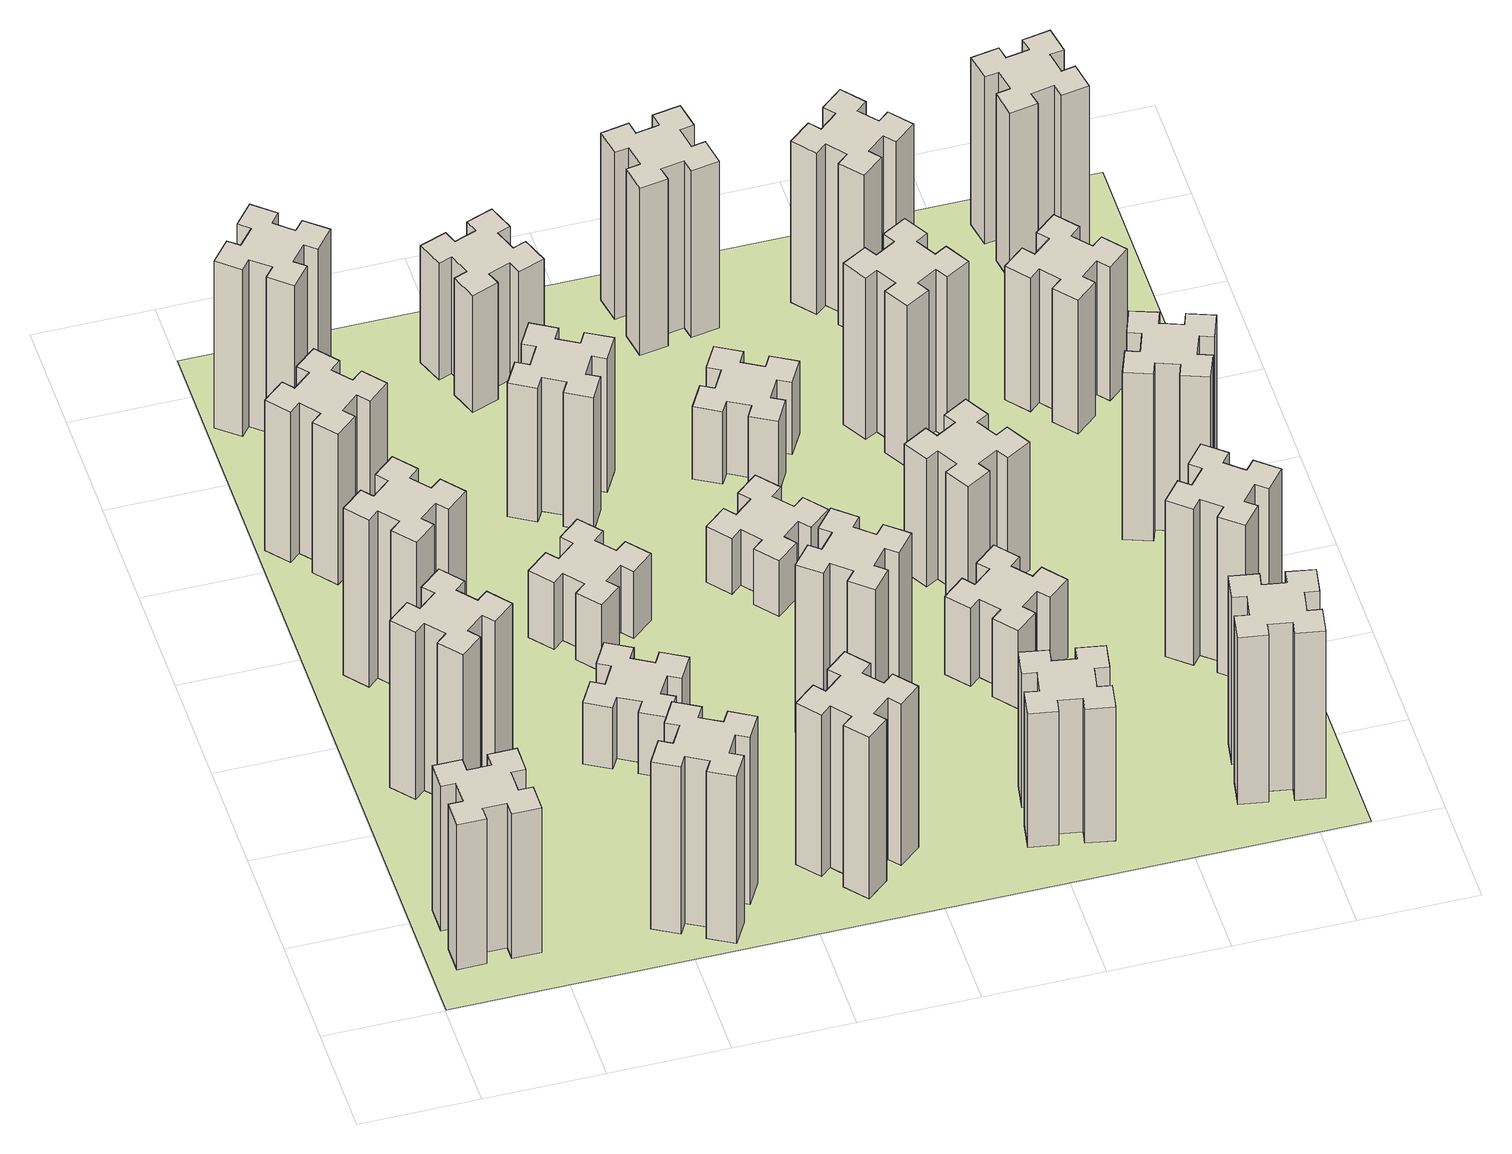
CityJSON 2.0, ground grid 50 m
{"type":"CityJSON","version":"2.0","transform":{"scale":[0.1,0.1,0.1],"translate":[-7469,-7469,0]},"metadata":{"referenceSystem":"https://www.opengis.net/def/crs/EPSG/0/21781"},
"CityObjects":{
"building1":{"type":"Building","attributes":{"class":"1000","function":"1000","usage":"1000","yearOfConstruction":2016,"roofType":"1000","measuredHeight":78,"storeysAboveGround":30,"storeysBelowGround":0},"geometry":[{"type":"Solid","lod":"1","boundaries":[[[[0,1,2,3,4,5,6,7,8,9,10,11,12,13,14,15,16,17,18,19]],[[17,16,20,21]],[[16,15,22,20]],[[15,14,23,22]],[[14,13,24,23]],[[13,12,25,24]],[[12,11,26,25]],[[11,10,27,26]],[[10,9,28,27]],[[9,8,29,28]],[[8,7,30,29]],[[7,6,31,30]],[[6,5,32,31]],[[5,4,33,32]],[[4,3,34,33]],[[3,2,35,34]],[[2,1,36,35]],[[1,0,37,36]],[[0,19,38,37]],[[19,18,39,38]],[[18,17,21,39]],[[24,25,26,27,28,29,30,31,32,33,34,35,36,37,38,39,21,20,22,23]]]]}]},
"building2":{"type":"Building","attributes":{"class":"1000","function":"1000","usage":"1000","yearOfConstruction":2016,"roofType":"1000","measuredHeight":90,"storeysAboveGround":30,"storeysBelowGround":0},"geometry":[{"type":"Solid","lod":"1","boundaries":[[[[40,41,42,43,44,45,46,47,48,49,50,51,52,53,54,55,56,57,58,59]],[[57,56,60,61]],[[56,55,62,60]],[[55,54,63,62]],[[54,53,64,63]],[[53,52,65,64]],[[52,51,66,65]],[[51,50,67,66]],[[50,49,68,67]],[[49,48,69,68]],[[48,47,70,69]],[[47,46,71,70]],[[46,45,72,71]],[[45,44,73,72]],[[44,43,74,73]],[[43,42,75,74]],[[42,41,76,75]],[[41,40,77,76]],[[40,59,78,77]],[[59,58,79,78]],[[58,57,61,79]],[[64,65,66,67,68,69,70,71,72,73,74,75,76,77,78,79,61,60,62,63]]]]}]},
"building3":{"type":"Building","attributes":{"class":"1000","function":"1000","usage":"1000","yearOfConstruction":2016,"roofType":"1000","measuredHeight":90,"storeysAboveGround":30,"storeysBelowGround":0},"geometry":[{"type":"Solid","lod":"1","boundaries":[[[[80,81,82,83,84,85,86,87,88,89,90,91,92,93,94,95,96,97,98,99]],[[97,96,100,101]],[[96,95,102,100]],[[95,94,103,102]],[[94,93,104,103]],[[93,92,105,104]],[[92,91,106,105]],[[91,90,107,106]],[[90,89,108,107]],[[89,88,109,108]],[[88,87,110,109]],[[87,86,111,110]],[[86,85,112,111]],[[85,84,113,112]],[[84,83,114,113]],[[83,82,115,114]],[[82,81,116,115]],[[81,80,117,116]],[[80,99,118,117]],[[99,98,119,118]],[[98,97,101,119]],[[104,105,106,107,108,109,110,111,112,113,114,115,116,117,118,119,101,100,102,103]]]]}]},
"building4":{"type":"Building","attributes":{"class":"1000","function":"1000","usage":"1000","yearOfConstruction":2016,"roofType":"1000","measuredHeight":81,"storeysAboveGround":30,"storeysBelowGround":0},"geometry":[{"type":"Solid","lod":"1","boundaries":[[[[120,121,122,123,124,125,126,127,128,129,130,131,132,133,134,135,136,137,138,139]],[[137,136,140,141]],[[136,135,142,140]],[[135,134,143,142]],[[134,133,144,143]],[[133,132,145,144]],[[132,131,146,145]],[[131,130,147,146]],[[130,129,148,147]],[[129,128,149,148]],[[128,127,150,149]],[[127,126,151,150]],[[126,125,152,151]],[[125,124,153,152]],[[124,123,154,153]],[[123,122,155,154]],[[122,121,156,155]],[[121,120,157,156]],[[120,139,158,157]],[[139,138,159,158]],[[138,137,141,159]],[[144,145,146,147,148,149,150,151,152,153,154,155,156,157,158,159,141,140,142,143]]]]}]},
"building5":{"type":"Building","attributes":{"class":"1000","function":"1000","usage":"1000","yearOfConstruction":2016,"roofType":"1000","measuredHeight":90,"storeysAboveGround":30,"storeysBelowGround":0},"geometry":[{"type":"Solid","lod":"1","boundaries":[[[[160,161,162,163,164,165,166,167,168,169,170,171,172,173,174,175,176,177,178,179]],[[177,176,180,181]],[[176,175,182,180]],[[175,174,183,182]],[[174,173,184,183]],[[173,172,185,184]],[[172,171,186,185]],[[171,170,187,186]],[[170,169,188,187]],[[169,168,189,188]],[[168,167,190,189]],[[167,166,191,190]],[[166,165,192,191]],[[165,164,193,192]],[[164,163,194,193]],[[163,162,195,194]],[[162,161,196,195]],[[161,160,197,196]],[[160,179,198,197]],[[179,178,199,198]],[[178,177,181,199]],[[184,185,186,187,188,189,190,191,192,193,194,195,196,197,198,199,181,180,182,183]]]]}]},
"building6":{"type":"Building","attributes":{"class":"1000","function":"1000","usage":"1000","yearOfConstruction":2016,"roofType":"1000","measuredHeight":90,"storeysAboveGround":30,"storeysBelowGround":0},"geometry":[{"type":"Solid","lod":"1","boundaries":[[[[200,201,202,203,204,205,206,207,208,209,210,211,212,213,214,215,216,217,218,219]],[[217,216,220,221]],[[216,215,222,220]],[[215,214,223,222]],[[214,213,224,223]],[[213,212,225,224]],[[212,211,226,225]],[[211,210,227,226]],[[210,209,228,227]],[[209,208,229,228]],[[208,207,230,229]],[[207,206,231,230]],[[206,205,232,231]],[[205,204,233,232]],[[204,203,234,233]],[[203,202,235,234]],[[202,201,236,235]],[[201,200,237,236]],[[200,219,238,237]],[[219,218,239,238]],[[218,217,221,239]],[[224,225,226,227,228,229,230,231,232,233,234,235,236,237,238,239,221,220,222,223]]]]}]},
"building7":{"type":"Building","attributes":{"class":"1000","function":"1000","usage":"1000","yearOfConstruction":2016,"roofType":"1000","measuredHeight":33,"storeysAboveGround":30,"storeysBelowGround":0},"geometry":[{"type":"Solid","lod":"1","boundaries":[[[[240,241,242,243,244,245,246,247,248,249,250,251,252,253,254,255,256,257,258,259]],[[257,256,260,261]],[[256,255,262,260]],[[255,254,263,262]],[[254,253,264,263]],[[253,252,265,264]],[[252,251,266,265]],[[251,250,267,266]],[[250,249,268,267]],[[249,248,269,268]],[[248,247,270,269]],[[247,246,271,270]],[[246,245,272,271]],[[245,244,273,272]],[[244,243,274,273]],[[243,242,275,274]],[[242,241,276,275]],[[241,240,277,276]],[[240,259,278,277]],[[259,258,279,278]],[[258,257,261,279]],[[264,265,266,267,268,269,270,271,272,273,274,275,276,277,278,279,261,260,262,263]]]]}]},
"building8":{"type":"Building","attributes":{"class":"1000","function":"1000","usage":"1000","yearOfConstruction":2016,"roofType":"1000","measuredHeight":36,"storeysAboveGround":30,"storeysBelowGround":0},"geometry":[{"type":"Solid","lod":"1","boundaries":[[[[280,281,282,283,284,285,286,287,288,289,290,291,292,293,294,295,296,297,298,299]],[[297,296,300,301]],[[296,295,302,300]],[[295,294,303,302]],[[294,293,304,303]],[[293,292,305,304]],[[292,291,306,305]],[[291,290,307,306]],[[290,289,308,307]],[[289,288,309,308]],[[288,287,310,309]],[[287,286,311,310]],[[286,285,312,311]],[[285,284,313,312]],[[284,283,314,313]],[[283,282,315,314]],[[282,281,316,315]],[[281,280,317,316]],[[280,299,318,317]],[[299,298,319,318]],[[298,297,301,319]],[[304,305,306,307,308,309,310,311,312,313,314,315,316,317,318,319,301,300,302,303]]]]}]},
"building9":{"type":"Building","attributes":{"class":"1000","function":"1000","usage":"1000","yearOfConstruction":2016,"roofType":"1000","measuredHeight":87,"storeysAboveGround":30,"storeysBelowGround":0},"geometry":[{"type":"Solid","lod":"1","boundaries":[[[[320,321,322,323,324,325,326,327,328,329,330,331,332,333,334,335,336,337,338,339]],[[337,336,340,341]],[[336,335,342,340]],[[335,334,343,342]],[[334,333,344,343]],[[333,332,345,344]],[[332,331,346,345]],[[331,330,347,346]],[[330,329,348,347]],[[329,328,349,348]],[[328,327,350,349]],[[327,326,351,350]],[[326,325,352,351]],[[325,324,353,352]],[[324,323,354,353]],[[323,322,355,354]],[[322,321,356,355]],[[321,320,357,356]],[[320,339,358,357]],[[339,338,359,358]],[[338,337,341,359]],[[344,345,346,347,348,349,350,351,352,353,354,355,356,357,358,359,341,340,342,343]]]]}]},
"building10":{"type":"Building","attributes":{"class":"1000","function":"1000","usage":"1000","yearOfConstruction":2016,"roofType":"1000","measuredHeight":72,"storeysAboveGround":30,"storeysBelowGround":0},"geometry":[{"type":"Solid","lod":"1","boundaries":[[[[360,361,362,363,364,365,366,367,368,369,370,371,372,373,374,375,376,377,378,379]],[[377,376,380,381]],[[376,375,382,380]],[[375,374,383,382]],[[374,373,384,383]],[[373,372,385,384]],[[372,371,386,385]],[[371,370,387,386]],[[370,369,388,387]],[[369,368,389,388]],[[368,367,390,389]],[[367,366,391,390]],[[366,365,392,391]],[[365,364,393,392]],[[364,363,394,393]],[[363,362,395,394]],[[362,361,396,395]],[[361,360,397,396]],[[360,379,398,397]],[[379,378,399,398]],[[378,377,381,399]],[[384,385,386,387,388,389,390,391,392,393,394,395,396,397,398,399,381,380,382,383]]]]}]},
"building11":{"type":"Building","attributes":{"class":"1000","function":"1000","usage":"1000","yearOfConstruction":2016,"roofType":"1000","measuredHeight":63,"storeysAboveGround":30,"storeysBelowGround":0},"geometry":[{"type":"Solid","lod":"1","boundaries":[[[[400,401,402,403,404,405,406,407,408,409,410,411,412,413,414,415,416,417,418,419]],[[417,416,420,421]],[[416,415,422,420]],[[415,414,423,422]],[[414,413,424,423]],[[413,412,425,424]],[[412,411,426,425]],[[411,410,427,426]],[[410,409,428,427]],[[409,408,429,428]],[[408,407,430,429]],[[407,406,431,430]],[[406,405,432,431]],[[405,404,433,432]],[[404,403,434,433]],[[403,402,435,434]],[[402,401,436,435]],[[401,400,437,436]],[[400,419,438,437]],[[419,418,439,438]],[[418,417,421,439]],[[424,425,426,427,428,429,430,431,432,433,434,435,436,437,438,439,421,420,422,423]]]]}]},
"building12":{"type":"Building","attributes":{"class":"1000","function":"1000","usage":"1000","yearOfConstruction":2016,"roofType":"1000","measuredHeight":90,"storeysAboveGround":30,"storeysBelowGround":0},"geometry":[{"type":"Solid","lod":"1","boundaries":[[[[440,441,442,443,444,445,446,447,448,449,450,451,452,453,454,455,456,457,458,459]],[[457,456,460,461]],[[456,455,462,460]],[[455,454,463,462]],[[454,453,464,463]],[[453,452,465,464]],[[452,451,466,465]],[[451,450,467,466]],[[450,449,468,467]],[[449,448,469,468]],[[448,447,470,469]],[[447,446,471,470]],[[446,445,472,471]],[[445,444,473,472]],[[444,443,474,473]],[[443,442,475,474]],[[442,441,476,475]],[[441,440,477,476]],[[440,459,478,477]],[[459,458,479,478]],[[458,457,461,479]],[[464,465,466,467,468,469,470,471,472,473,474,475,476,477,478,479,461,460,462,463]]]]}]},
"building13":{"type":"Building","attributes":{"class":"1000","function":"1000","usage":"1000","yearOfConstruction":2016,"roofType":"1000","measuredHeight":30,"storeysAboveGround":30,"storeysBelowGround":0},"geometry":[{"type":"Solid","lod":"1","boundaries":[[[[480,481,482,483,484,485,486,487,488,489,490,491,492,493,494,495,496,497,498,499]],[[497,496,500,501]],[[496,495,502,500]],[[495,494,503,502]],[[494,493,504,503]],[[493,492,505,504]],[[492,491,506,505]],[[491,490,507,506]],[[490,489,508,507]],[[489,488,509,508]],[[488,487,510,509]],[[487,486,511,510]],[[486,485,512,511]],[[485,484,513,512]],[[484,483,514,513]],[[483,482,515,514]],[[482,481,516,515]],[[481,480,517,516]],[[480,499,518,517]],[[499,498,519,518]],[[498,497,501,519]],[[504,505,506,507,508,509,510,511,512,513,514,515,516,517,518,519,501,500,502,503]]]]}]},
"building14":{"type":"Building","attributes":{"class":"1000","function":"1000","usage":"1000","yearOfConstruction":2016,"roofType":"1000","measuredHeight":72,"storeysAboveGround":30,"storeysBelowGround":0},"geometry":[{"type":"Solid","lod":"1","boundaries":[[[[520,521,522,523,524,525,526,527,528,529,530,531,532,533,534,535,536,537,538,539]],[[537,536,540,541]],[[536,535,542,540]],[[535,534,543,542]],[[534,533,544,543]],[[533,532,545,544]],[[532,531,546,545]],[[531,530,547,546]],[[530,529,548,547]],[[529,528,549,548]],[[528,527,550,549]],[[527,526,551,550]],[[526,525,552,551]],[[525,524,553,552]],[[524,523,554,553]],[[523,522,555,554]],[[522,521,556,555]],[[521,520,557,556]],[[520,539,558,557]],[[539,538,559,558]],[[538,537,541,559]],[[544,545,546,547,548,549,550,551,552,553,554,555,556,557,558,559,541,540,542,543]]]]}]},
"building15":{"type":"Building","attributes":{"class":"1000","function":"1000","usage":"1000","yearOfConstruction":2016,"roofType":"1000","measuredHeight":39,"storeysAboveGround":30,"storeysBelowGround":0},"geometry":[{"type":"Solid","lod":"1","boundaries":[[[[560,561,562,563,564,565,566,567,568,569,570,571,572,573,574,575,576,577,578,579]],[[577,576,580,581]],[[576,575,582,580]],[[575,574,583,582]],[[574,573,584,583]],[[573,572,585,584]],[[572,571,586,585]],[[571,570,587,586]],[[570,569,588,587]],[[569,568,589,588]],[[568,567,590,589]],[[567,566,591,590]],[[566,565,592,591]],[[565,564,593,592]],[[564,563,594,593]],[[563,562,595,594]],[[562,561,596,595]],[[561,560,597,596]],[[560,579,598,597]],[[579,578,599,598]],[[578,577,581,599]],[[584,585,586,587,588,589,590,591,592,593,594,595,596,597,598,599,581,580,582,583]]]]}]},
"building16":{"type":"Building","attributes":{"class":"1000","function":"1000","usage":"1000","yearOfConstruction":2016,"roofType":"1000","measuredHeight":90,"storeysAboveGround":30,"storeysBelowGround":0},"geometry":[{"type":"Solid","lod":"1","boundaries":[[[[600,601,602,603,604,605,606,607,608,609,610,611,612,613,614,615,616,617,618,619]],[[617,616,620,621]],[[616,615,622,620]],[[615,614,623,622]],[[614,613,624,623]],[[613,612,625,624]],[[612,611,626,625]],[[611,610,627,626]],[[610,609,628,627]],[[609,608,629,628]],[[608,607,630,629]],[[607,606,631,630]],[[606,605,632,631]],[[605,604,633,632]],[[604,603,634,633]],[[603,602,635,634]],[[602,601,636,635]],[[601,600,637,636]],[[600,619,638,637]],[[619,618,639,638]],[[618,617,621,639]],[[624,625,626,627,628,629,630,631,632,633,634,635,636,637,638,639,621,620,622,623]]]]}]},
"building17":{"type":"Building","attributes":{"class":"1000","function":"1000","usage":"1000","yearOfConstruction":2016,"roofType":"1000","measuredHeight":42,"storeysAboveGround":30,"storeysBelowGround":0},"geometry":[{"type":"Solid","lod":"1","boundaries":[[[[640,641,642,643,644,645,646,647,648,649,650,651,652,653,654,655,656,657,658,659]],[[657,656,660,661]],[[656,655,662,660]],[[655,654,663,662]],[[654,653,664,663]],[[653,652,665,664]],[[652,651,666,665]],[[651,650,667,666]],[[650,649,668,667]],[[649,648,669,668]],[[648,647,670,669]],[[647,646,671,670]],[[646,645,672,671]],[[645,644,673,672]],[[644,643,674,673]],[[643,642,675,674]],[[642,641,676,675]],[[641,640,677,676]],[[640,659,678,677]],[[659,658,679,678]],[[658,657,661,679]],[[664,665,666,667,668,669,670,671,672,673,674,675,676,677,678,679,661,660,662,663]]]]}]},
"building18":{"type":"Building","attributes":{"class":"1000","function":"1000","usage":"1000","yearOfConstruction":2016,"roofType":"1000","measuredHeight":69,"storeysAboveGround":30,"storeysBelowGround":0},"geometry":[{"type":"Solid","lod":"1","boundaries":[[[[680,681,682,683,684,685,686,687,688,689,690,691,692,693,694,695,696,697,698,699]],[[697,696,700,701]],[[696,695,702,700]],[[695,694,703,702]],[[694,693,704,703]],[[693,692,705,704]],[[692,691,706,705]],[[691,690,707,706]],[[690,689,708,707]],[[689,688,709,708]],[[688,687,710,709]],[[687,686,711,710]],[[686,685,712,711]],[[685,684,713,712]],[[684,683,714,713]],[[683,682,715,714]],[[682,681,716,715]],[[681,680,717,716]],[[680,699,718,717]],[[699,698,719,718]],[[698,697,701,719]],[[704,705,706,707,708,709,710,711,712,713,714,715,716,717,718,719,701,700,702,703]]]]}]},
"building19":{"type":"Building","attributes":{"class":"1000","function":"1000","usage":"1000","yearOfConstruction":2016,"roofType":"1000","measuredHeight":87,"storeysAboveGround":30,"storeysBelowGround":0},"geometry":[{"type":"Solid","lod":"1","boundaries":[[[[720,721,722,723,724,725,726,727,728,729,730,731,732,733,734,735,736,737,738,739]],[[737,736,740,741]],[[736,735,742,740]],[[735,734,743,742]],[[734,733,744,743]],[[733,732,745,744]],[[732,731,746,745]],[[731,730,747,746]],[[730,729,748,747]],[[729,728,749,748]],[[728,727,750,749]],[[727,726,751,750]],[[726,725,752,751]],[[725,724,753,752]],[[724,723,754,753]],[[723,722,755,754]],[[722,721,756,755]],[[721,720,757,756]],[[720,739,758,757]],[[739,738,759,758]],[[738,737,741,759]],[[744,745,746,747,748,749,750,751,752,753,754,755,756,757,758,759,741,740,742,743]]]]}]},
"building20":{"type":"Building","attributes":{"class":"1000","function":"1000","usage":"1000","yearOfConstruction":2016,"roofType":"1000","measuredHeight":90,"storeysAboveGround":30,"storeysBelowGround":0},"geometry":[{"type":"Solid","lod":"1","boundaries":[[[[760,761,762,763,764,765,766,767,768,769,770,771,772,773,774,775,776,777,778,779]],[[777,776,780,781]],[[776,775,782,780]],[[775,774,783,782]],[[774,773,784,783]],[[773,772,785,784]],[[772,771,786,785]],[[771,770,787,786]],[[770,769,788,787]],[[769,768,789,788]],[[768,767,790,789]],[[767,766,791,790]],[[766,765,792,791]],[[765,764,793,792]],[[764,763,794,793]],[[763,762,795,794]],[[762,761,796,795]],[[761,760,797,796]],[[760,779,798,797]],[[779,778,799,798]],[[778,777,781,799]],[[784,785,786,787,788,789,790,791,792,793,794,795,796,797,798,799,781,780,782,783]]]]}]},
"building21":{"type":"Building","attributes":{"class":"1000","function":"1000","usage":"1000","yearOfConstruction":2016,"roofType":"1000","measuredHeight":87,"storeysAboveGround":30,"storeysBelowGround":0},"geometry":[{"type":"Solid","lod":"1","boundaries":[[[[800,801,802,803,804,805,806,807,808,809,810,811,812,813,814,815,816,817,818,819]],[[817,816,820,821]],[[816,815,822,820]],[[815,814,823,822]],[[814,813,824,823]],[[813,812,825,824]],[[812,811,826,825]],[[811,810,827,826]],[[810,809,828,827]],[[809,808,829,828]],[[808,807,830,829]],[[807,806,831,830]],[[806,805,832,831]],[[805,804,833,832]],[[804,803,834,833]],[[803,802,835,834]],[[802,801,836,835]],[[801,800,837,836]],[[800,819,838,837]],[[819,818,839,838]],[[818,817,821,839]],[[824,825,826,827,828,829,830,831,832,833,834,835,836,837,838,839,821,820,822,823]]]]}]},
"building22":{"type":"Building","attributes":{"class":"1000","function":"1000","usage":"1000","yearOfConstruction":2016,"roofType":"1000","measuredHeight":84,"storeysAboveGround":30,"storeysBelowGround":0},"geometry":[{"type":"Solid","lod":"1","boundaries":[[[[840,841,842,843,844,845,846,847,848,849,850,851,852,853,854,855,856,857,858,859]],[[857,856,860,861]],[[856,855,862,860]],[[855,854,863,862]],[[854,853,864,863]],[[853,852,865,864]],[[852,851,866,865]],[[851,850,867,866]],[[850,849,868,867]],[[849,848,869,868]],[[848,847,870,869]],[[847,846,871,870]],[[846,845,872,871]],[[845,844,873,872]],[[844,843,874,873]],[[843,842,875,874]],[[842,841,876,875]],[[841,840,877,876]],[[840,859,878,877]],[[859,858,879,878]],[[858,857,861,879]],[[864,865,866,867,868,869,870,871,872,873,874,875,876,877,878,879,861,860,862,863]]]]}]},
"building23":{"type":"Building","attributes":{"class":"1000","function":"1000","usage":"1000","yearOfConstruction":2016,"roofType":"1000","measuredHeight":90,"storeysAboveGround":30,"storeysBelowGround":0},"geometry":[{"type":"Solid","lod":"1","boundaries":[[[[880,881,882,883,884,885,886,887,888,889,890,891,892,893,894,895,896,897,898,899]],[[897,896,900,901]],[[896,895,902,900]],[[895,894,903,902]],[[894,893,904,903]],[[893,892,905,904]],[[892,891,906,905]],[[891,890,907,906]],[[890,889,908,907]],[[889,888,909,908]],[[888,887,910,909]],[[887,886,911,910]],[[886,885,912,911]],[[885,884,913,912]],[[884,883,914,913]],[[883,882,915,914]],[[882,881,916,915]],[[881,880,917,916]],[[880,899,918,917]],[[899,898,919,918]],[[898,897,901,919]],[[904,905,906,907,908,909,910,911,912,913,914,915,916,917,918,919,901,900,902,903]]]]}]},
"building24":{"type":"Building","attributes":{"class":"1000","function":"1000","usage":"1000","yearOfConstruction":2016,"roofType":"1000","measuredHeight":72,"storeysAboveGround":30,"storeysBelowGround":0},"geometry":[{"type":"Solid","lod":"1","boundaries":[[[[920,921,922,923,924,925,926,927,928,929,930,931,932,933,934,935,936,937,938,939]],[[937,936,940,941]],[[936,935,942,940]],[[935,934,943,942]],[[934,933,944,943]],[[933,932,945,944]],[[932,931,946,945]],[[931,930,947,946]],[[930,929,948,947]],[[929,928,949,948]],[[928,927,950,949]],[[927,926,951,950]],[[926,925,952,951]],[[925,924,953,952]],[[924,923,954,953]],[[923,922,955,954]],[[922,921,956,955]],[[921,920,957,956]],[[920,939,958,957]],[[939,938,959,958]],[[938,937,941,959]],[[944,945,946,947,948,949,950,951,952,953,954,955,956,957,958,959,941,940,942,943]]]]}]},
"building25":{"type":"Building","attributes":{"class":"1000","function":"1000","usage":"1000","yearOfConstruction":2016,"roofType":"1000","measuredHeight":90,"storeysAboveGround":30,"storeysBelowGround":0},"geometry":[{"type":"Solid","lod":"1","boundaries":[[[[960,961,962,963,964,965,966,967,968,969,970,971,972,973,974,975,976,977,978,979]],[[977,976,980,981]],[[976,975,982,980]],[[975,974,983,982]],[[974,973,984,983]],[[973,972,985,984]],[[972,971,986,985]],[[971,970,987,986]],[[970,969,988,987]],[[969,968,989,988]],[[968,967,990,989]],[[967,966,991,990]],[[966,965,992,991]],[[965,964,993,992]],[[964,963,994,993]],[[963,962,995,994]],[[962,961,996,995]],[[961,960,997,996]],[[960,979,998,997]],[[979,978,999,998]],[[978,977,981,999]],[[984,985,986,987,988,989,990,991,992,993,994,995,996,997,998,999,981,980,982,983]]]]}]},
"landuse1":{"type":"LandUse","attributes":{"name":"plot1","function":"1010"},"geometry":[{"type":"MultiSurface","lod":"1","boundaries":[[[1000,1001,1002,1003]]]}]}
},
"vertices":[
[165,425,0],[165,325,0],[105,325,0],[105,205,0],[225,205,0],[225,265,0],[325,265,0],[325,205,0],[445,205,0],[445,325,0],[385,325,0],[385,425,0],[445,425,0],[445,545,0],[325,545,0],[325,485,0],[225,485,0],[225,545,0],[105,545,0],[105,425,0],[225,485,780],[225,545,780],[325,485,780],[325,545,780],[445,545,780],[445,425,780],[385,425,780],[385,325,780],[445,325,780],[445,205,780],[325,205,780],[325,265,780],[225,265,780],[225,205,780],[105,205,780],[105,325,780],[165,325,780],[165,425,780],[105,425,780],[105,545,780],
[492,1248,0],[427,1324,0],[473,1363,0],[396,1455,0],[304,1378,0],[343,1332,0],[266,1267,0],[228,1313,0],[136,1236,0],[213,1144,0],[259,1183,0],[323,1106,0],[277,1068,0],[354,976,0],[446,1053,0],[408,1099,0],[484,1163,0],[523,1117,0],[615,1194,0],[538,1286,0],[484,1163,900],[523,1117,900],[408,1099,900],[446,1053,900],[354,976,900],[277,1068,900],[323,1106,900],[259,1183,900],[213,1144,900],[136,1236,900],[228,1313,900],[266,1267,900],[343,1332,900],[304,1378,900],[396,1455,900],[473,1363,900],[427,1324,900],[492,1248,900],[538,1286,900],[615,1194,900],
[492,1888,0],[427,1964,0],[473,2003,0],[396,2095,0],[304,2018,0],[343,1972,0],[266,1907,0],[228,1953,0],[136,1876,0],[213,1784,0],[259,1823,0],[323,1746,0],[277,1708,0],[354,1616,0],[446,1693,0],[408,1739,0],[484,1803,0],[523,1757,0],[615,1834,0],[538,1926,0],[484,1803,900],[523,1757,900],[408,1739,900],[446,1693,900],[354,1616,900],[277,1708,900],[323,1746,900],[259,1823,900],[213,1784,900],[136,1876,900],[228,1953,900],[266,1907,900],[343,1972,900],[304,2018,900],[396,2095,900],[473,2003,900],[427,1964,900],[492,1888,900],[538,1926,900],[615,1834,900],
[243,2712,0],[166,2647,0],[128,2693,0],[36,2616,0],[113,2524,0],[159,2563,0],[223,2486,0],[177,2448,0],[254,2356,0],[346,2433,0],[308,2479,0],[384,2543,0],[423,2497,0],[515,2574,0],[438,2666,0],[392,2628,0],[327,2704,0],[373,2743,0],[296,2835,0],[204,2758,0],[327,2704,810],[373,2743,810],[392,2628,810],[438,2666,810],[515,2574,810],[423,2497,810],[384,2543,810],[308,2479,810],[346,2433,810],[254,2356,810],[177,2448,810],[223,2486,810],[159,2563,810],[113,2524,810],[36,2616,810],[128,2693,810],[166,2647,810],[243,2712,810],[204,2758,810],[296,2835,810],
[1214,346,0],[1127,396,0],[1157,448,0],[1053,508,0],[993,404,0],[1045,374,0],[995,287,0],[943,317,0],[883,213,0],[987,153,0],[1017,205,0],[1104,155,0],[1074,103,0],[1178,43,0],[1238,147,0],[1186,177,0],[1236,264,0],[1288,234,0],[1348,338,0],[1244,398,0],[1236,264,900],[1288,234,900],[1186,177,900],[1238,147,900],[1178,43,900],[1074,103,900],[1104,155,900],[1017,205,900],[987,153,900],[883,213,900],[943,317,900],[995,287,900],[1045,374,900],[993,404,900],[1053,508,900],[1157,448,900],[1127,396,900],[1214,346,900],[1244,398,900],[1348,338,900],
[384,3387,0],[308,3452,0],[346,3498,0],[254,3575,0],[177,3483,0],[223,3444,0],[159,3368,0],[113,3406,0],[36,3314,0],[128,3237,0],[166,3283,0],[243,3219,0],[204,3173,0],[296,3096,0],[373,3188,0],[327,3226,0],[392,3303,0],[438,3264,0],[515,3356,0],[423,3433,0],[392,3303,900],[438,3264,900],[327,3226,900],[373,3188,900],[296,3096,900],[204,3173,900],[243,3219,900],[166,3283,900],[128,3237,900],[36,3314,900],[113,3406,900],[159,3368,900],[223,3444,900],[177,3483,900],[254,3575,900],[346,3498,900],[308,3452,900],[384,3387,900],[423,3433,900],[515,3356,900],
[1186,1117,0],[1236,1204,0],[1288,1174,0],[1348,1278,0],[1244,1338,0],[1214,1286,0],[1127,1336,0],[1157,1388,0],[1053,1448,0],[993,1344,0],[1045,1314,0],[995,1227,0],[943,1257,0],[883,1153,0],[987,1093,0],[1017,1145,0],[1104,1095,0],[1074,1043,0],[1178,983,0],[1238,1087,0],[1104,1095,330],[1074,1043,330],[1017,1145,330],[987,1093,330],[883,1153,330],[943,1257,330],[995,1227,330],[1045,1314,330],[993,1344,330],[1053,1448,330],[1157,1388,330],[1127,1336,330],[1214,1286,330],[1244,1338,330],[1348,1278,330],[1288,1174,330],[1236,1204,330],[1186,1117,330],[1238,1087,330],[1178,983,330],
[1083,1972,0],[1006,1907,0],[968,1953,0],[876,1876,0],[953,1784,0],[999,1823,0],[1063,1746,0],[1017,1708,0],[1094,1616,0],[1186,1693,0],[1148,1739,0],[1224,1803,0],[1263,1757,0],[1355,1834,0],[1278,1926,0],[1232,1888,0],[1167,1964,0],[1213,2003,0],[1136,2095,0],[1044,2018,0],[1167,1964,360],[1213,2003,360],[1232,1888,360],[1278,1926,360],[1355,1834,360],[1263,1757,360],[1224,1803,360],[1148,1739,360],[1186,1693,360],[1094,1616,360],[1017,1708,360],[1063,1746,360],[999,1823,360],[953,1784,360],[876,1876,360],[968,1953,360],[1006,1907,360],[1083,1972,360],[1044,2018,360],[1136,2095,360],
[1639,343,0],[1703,266,0],[1657,228,0],[1734,136,0],[1826,213,0],[1788,259,0],[1864,323,0],[1903,277,0],[1995,354,0],[1918,446,0],[1872,408,0],[1807,484,0],[1853,523,0],[1776,615,0],[1684,538,0],[1723,492,0],[1646,427,0],[1608,473,0],[1516,396,0],[1593,304,0],[1646,427,870],[1608,473,870],[1723,492,870],[1684,538,870],[1776,615,870],[1853,523,870],[1807,484,870],[1872,408,870],[1918,446,870],[1995,354,870],[1903,277,870],[1864,323,870],[1788,259,870],[1826,213,870],[1734,136,870],[1657,228,870],[1703,266,870],[1639,343,870],[1593,304,870],[1516,396,870],
[1314,2666,0],[1227,2716,0],[1257,2768,0],[1153,2828,0],[1093,2724,0],[1145,2694,0],[1095,2607,0],[1043,2637,0],[983,2533,0],[1087,2473,0],[1117,2525,0],[1204,2475,0],[1174,2423,0],[1278,2363,0],[1338,2467,0],[1286,2497,0],[1336,2584,0],[1388,2554,0],[1448,2658,0],[1344,2718,0],[1336,2584,720],[1388,2554,720],[1286,2497,720],[1338,2467,720],[1278,2363,720],[1174,2423,720],[1204,2475,720],[1117,2525,720],[1087,2473,720],[983,2533,720],[1043,2637,720],[1095,2607,720],[1145,2694,720],[1093,2724,720],[1153,2828,720],[1257,2768,720],[1227,2716,720],[1314,2666,720],[1344,2718,720],[1448,2658,720],
[1125,3456,0],[1031,3422,0],[1010,3478,0],[897,3437,0],[939,3324,0],[995,3345,0],[1029,3251,0],[973,3230,0],[1014,3117,0],[1127,3159,0],[1106,3215,0],[1200,3249,0],[1220,3193,0],[1333,3234,0],[1292,3347,0],[1236,3326,0],[1202,3420,0],[1258,3440,0],[1217,3553,0],[1104,3512,0],[1202,3420,630],[1258,3440,630],[1236,3326,630],[1292,3347,630],[1333,3234,630],[1220,3193,630],[1200,3249,630],[1106,3215,630],[1127,3159,630],[1014,3117,630],[973,3230,630],[1029,3251,630],[995,3345,630],[939,3324,630],[897,3437,630],[1010,3478,630],[1031,3422,630],[1125,3456,630],[1104,3512,630],[1217,3553,630],
[1846,1063,0],[1923,999,0],[1884,953,0],[1976,876,0],[2053,968,0],[2007,1006,0],[2072,1083,0],[2118,1044,0],[2195,1136,0],[2103,1213,0],[2064,1167,0],[1988,1232,0],[2026,1278,0],[1934,1355,0],[1857,1263,0],[1903,1224,0],[1839,1148,0],[1793,1186,0],[1716,1094,0],[1808,1017,0],[1839,1148,900],[1793,1186,900],[1903,1224,900],[1857,1263,900],[1934,1355,900],[2026,1278,900],[1988,1232,900],[2064,1167,900],[2103,1213,900],[2195,1136,900],[2118,1044,900],[2072,1083,900],[2007,1006,900],[2053,968,900],[1976,876,900],[1884,953,900],[1923,999,900],[1846,1063,900],[1808,1017,900],[1716,1094,900],
[1972,1988,0],[1907,2064,0],[1953,2103,0],[1876,2195,0],[1784,2118,0],[1823,2072,0],[1746,2007,0],[1708,2053,0],[1616,1976,0],[1693,1884,0],[1739,1923,0],[1803,1846,0],[1757,1808,0],[1834,1716,0],[1926,1793,0],[1888,1839,0],[1964,1903,0],[2003,1857,0],[2095,1934,0],[2018,2026,0],[1964,1903,300],[2003,1857,300],[1888,1839,300],[1926,1793,300],[1834,1716,300],[1757,1808,300],[1803,1846,300],[1739,1923,300],[1693,1884,300],[1616,1976,300],[1708,2053,300],[1746,2007,300],[1823,2072,300],[1784,2118,300],[1876,2195,300],[1953,2103,300],[1907,2064,300],[1972,1988,300],[2018,2026,300],[2095,1934,300],
[2496,444,0],[2478,345,0],[2419,356,0],[2398,237,0],[2517,217,0],[2527,276,0],[2625,258,0],[2615,199,0],[2733,178,0],[2754,297,0],[2695,307,0],[2712,405,0],[2771,395,0],[2792,513,0],[2674,534,0],[2664,475,0],[2565,492,0],[2576,551,0],[2457,572,0],[2437,454,0],[2565,492,720],[2576,551,720],[2664,475,720],[2674,534,720],[2792,513,720],[2771,395,720],[2712,405,720],[2695,307,720],[2754,297,720],[2733,178,720],[2615,199,720],[2625,258,720],[2527,276,720],[2517,217,720],[2398,237,720],[2419,356,720],[2478,345,720],[2496,444,720],[2437,454,720],[2457,572,720],
[2026,2497,0],[2076,2584,0],[2128,2554,0],[2188,2658,0],[2084,2718,0],[2054,2666,0],[1967,2716,0],[1997,2768,0],[1893,2828,0],[1833,2724,0],[1885,2694,0],[1835,2607,0],[1783,2637,0],[1723,2533,0],[1827,2473,0],[1857,2525,0],[1944,2475,0],[1914,2423,0],[2018,2363,0],[2078,2467,0],[1944,2475,390],[1914,2423,390],[1857,2525,390],[1827,2473,390],[1723,2533,390],[1783,2637,390],[1835,2607,390],[1885,2694,390],[1833,2724,390],[1893,2828,390],[1997,2768,390],[1967,2716,390],[2054,2666,390],[2084,2718,390],[2188,2658,390],[2128,2554,390],[2076,2584,390],[2026,2497,390],[2078,2467,390],[2018,2363,390],
[1885,3552,0],[1787,3535,0],[1777,3594,0],[1658,3573,0],[1679,3455,0],[1738,3465,0],[1756,3367,0],[1697,3357,0],[1717,3238,0],[1836,3259,0],[1825,3318,0],[1924,3336,0],[1934,3277,0],[2052,3297,0],[2031,3416,0],[1972,3405,0],[1955,3504,0],[2014,3514,0],[1993,3632,0],[1875,3611,0],[1955,3504,900],[2014,3514,900],[1972,3405,900],[2031,3416,900],[2052,3297,900],[1934,3277,900],[1924,3336,900],[1825,3318,900],[1836,3259,900],[1717,3238,900],[1697,3357,900],[1756,3367,900],[1738,3465,900],[1679,3455,900],[1658,3573,900],[1777,3594,900],[1787,3535,900],[1885,3552,900],[1875,3611,900],[1993,3632,900],
[2563,1332,0],[2486,1267,0],[2448,1313,0],[2356,1236,0],[2433,1144,0],[2479,1183,0],[2543,1106,0],[2497,1068,0],[2574,976,0],[2666,1053,0],[2628,1099,0],[2704,1163,0],[2743,1117,0],[2835,1194,0],[2758,1286,0],[2712,1248,0],[2647,1324,0],[2693,1363,0],[2616,1455,0],[2524,1378,0],[2647,1324,420],[2693,1363,420],[2712,1248,420],[2758,1286,420],[2835,1194,420],[2743,1117,420],[2704,1163,420],[2628,1099,420],[2666,1053,420],[2574,976,420],[2497,1068,420],[2543,1106,420],[2479,1183,420],[2433,1144,420],[2356,1236,420],[2448,1313,420],[2486,1267,420],[2563,1332,420],[2524,1378,420],[2616,1455,420],
[2475,1744,0],[2525,1657,0],[2473,1627,0],[2533,1523,0],[2637,1583,0],[2607,1635,0],[2694,1685,0],[2724,1633,0],[2828,1693,0],[2768,1797,0],[2716,1767,0],[2666,1854,0],[2718,1884,0],[2658,1988,0],[2554,1928,0],[2584,1876,0],[2497,1826,0],[2467,1878,0],[2363,1818,0],[2423,1714,0],[2497,1826,690],[2467,1878,690],[2584,1876,690],[2554,1928,690],[2658,1988,690],[2718,1884,690],[2666,1854,690],[2716,1767,690],[2768,1797,690],[2828,1693,690],[2724,1633,690],[2694,1685,690],[2607,1635,690],[2637,1583,690],[2533,1523,690],[2473,1627,690],[2525,1657,690],[2475,1744,690],[2423,1714,690],[2363,1818,690],
[2607,2475,0],[2694,2525,0],[2724,2473,0],[2828,2533,0],[2768,2637,0],[2716,2607,0],[2666,2694,0],[2718,2724,0],[2658,2828,0],[2554,2768,0],[2584,2716,0],[2497,2666,0],[2467,2718,0],[2363,2658,0],[2423,2554,0],[2475,2584,0],[2525,2497,0],[2473,2467,0],[2533,2363,0],[2637,2423,0],[2525,2497,870],[2473,2467,870],[2475,2584,870],[2423,2554,870],[2363,2658,870],[2467,2718,870],[2497,2666,870],[2584,2716,870],[2554,2768,870],[2658,2828,870],[2718,2724,870],[2666,2694,870],[2716,2607,870],[2768,2637,870],[2828,2533,870],[2724,2473,870],[2694,2525,870],[2607,2475,870],[2637,2423,870],[2533,2363,870],
[3504,475,0],[3405,492,0],[3416,551,0],[3297,572,0],[3277,454,0],[3336,444,0],[3318,345,0],[3259,356,0],[3238,237,0],[3357,217,0],[3367,276,0],[3465,258,0],[3455,199,0],[3573,178,0],[3594,297,0],[3535,307,0],[3552,405,0],[3611,395,0],[3632,513,0],[3514,534,0],[3552,405,900],[3611,395,900],[3535,307,900],[3594,297,900],[3573,178,900],[3455,199,900],[3465,258,900],[3367,276,900],[3357,217,900],[3238,237,900],[3259,356,900],[3318,345,900],[3336,444,900],[3277,454,900],[3297,572,900],[3416,551,900],[3405,492,900],[3504,475,900],[3514,534,900],[3632,513,900],
[2712,3368,0],[2647,3444,0],[2693,3483,0],[2616,3575,0],[2524,3498,0],[2563,3452,0],[2486,3387,0],[2448,3433,0],[2356,3356,0],[2433,3264,0],[2479,3303,0],[2543,3226,0],[2497,3188,0],[2574,3096,0],[2666,3173,0],[2628,3219,0],[2704,3283,0],[2743,3237,0],[2835,3314,0],[2758,3406,0],[2704,3283,870],[2743,3237,870],[2628,3219,870],[2666,3173,870],[2574,3096,870],[2497,3188,870],[2543,3226,870],[2479,3303,870],[2433,3264,870],[2356,3356,870],[2448,3433,870],[2486,3387,870],[2563,3452,870],[2524,3498,870],[2616,3575,870],[2693,3483,870],[2647,3444,870],[2712,3368,870],[2758,3406,870],[2835,3314,870],
[3487,1006,0],[3552,1083,0],[3598,1044,0],[3675,1136,0],[3583,1213,0],[3544,1167,0],[3468,1232,0],[3506,1278,0],[3414,1355,0],[3337,1263,0],[3383,1224,0],[3319,1148,0],[3273,1186,0],[3196,1094,0],[3288,1017,0],[3326,1063,0],[3403,999,0],[3364,953,0],[3456,876,0],[3533,968,0],[3403,999,840],[3364,953,840],[3326,1063,840],[3288,1017,840],[3196,1094,840],[3273,1186,840],[3319,1148,840],[3383,1224,840],[3337,1263,840],[3414,1355,840],[3506,1278,840],[3468,1232,840],[3544,1167,840],[3583,1213,840],[3675,1136,840],[3598,1044,840],[3552,1083,840],[3487,1006,840],[3533,968,840],[3456,876,840],
[3520,1942,0],[3426,1976,0],[3447,2032,0],[3334,2073,0],[3293,1960,0],[3349,1940,0],[3315,1846,0],[3259,1867,0],[3217,1754,0],[3330,1713,0],[3351,1769,0],[3445,1735,0],[3424,1679,0],[3537,1637,0],[3578,1750,0],[3522,1771,0],[3556,1865,0],[3612,1844,0],[3653,1957,0],[3540,1998,0],[3556,1865,900],[3612,1844,900],[3522,1771,900],[3578,1750,900],[3537,1637,900],[3424,1679,900],[3445,1735,900],[3351,1769,900],[3330,1713,900],[3217,1754,900],[3259,1867,900],[3315,1846,900],[3349,1940,900],[3293,1960,900],[3334,2073,900],[3447,2032,900],[3426,1976,900],[3520,1942,900],[3540,1998,900],[3653,1957,900],
[3119,2563,0],[3183,2486,0],[3137,2448,0],[3214,2356,0],[3306,2433,0],[3268,2479,0],[3344,2543,0],[3383,2497,0],[3475,2574,0],[3398,2666,0],[3352,2628,0],[3287,2704,0],[3333,2743,0],[3256,2835,0],[3164,2758,0],[3203,2712,0],[3126,2647,0],[3088,2693,0],[2996,2616,0],[3073,2524,0],[3126,2647,720],[3088,2693,720],[3203,2712,720],[3164,2758,720],[3256,2835,720],[3333,2743,720],[3287,2704,720],[3352,2628,720],[3398,2666,720],[3475,2574,720],[3383,2497,720],[3344,2543,720],[3268,2479,720],[3306,2433,720],[3214,2356,720],[3137,2448,720],[3183,2486,720],[3119,2563,720],[3073,2524,720],[2996,2616,720],
[3218,3465,0],[3236,3367,0],[3177,3357,0],[3197,3238,0],[3316,3259,0],[3305,3318,0],[3404,3336,0],[3414,3277,0],[3532,3297,0],[3511,3416,0],[3452,3405,0],[3435,3504,0],[3494,3514,0],[3473,3632,0],[3355,3611,0],[3365,3552,0],[3267,3535,0],[3257,3594,0],[3138,3573,0],[3159,3455,0],[3267,3535,900],[3257,3594,900],[3365,3552,900],[3355,3611,900],[3473,3632,900],[3494,3514,900],[3435,3504,900],[3452,3405,900],[3511,3416,900],[3532,3297,900],[3414,3277,900],[3404,3336,900],[3305,3318,900],[3316,3259,900],[3197,3238,900],[3177,3357,900],[3236,3367,900],[3218,3465,900],[3159,3455,900],[3138,3573,900],
[5,3705,0],[3705,3705,0],[3705,5,0],[5,5,0]
]}
